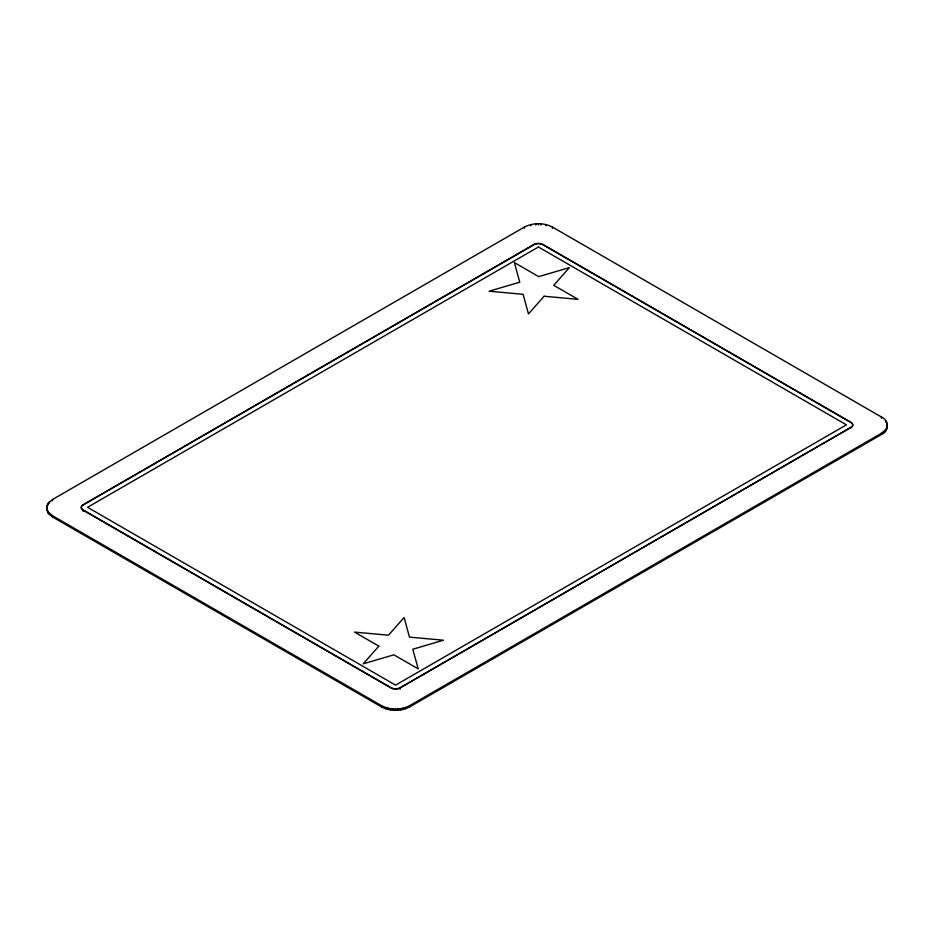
<?xml version="1.0" encoding="UTF-8"?>
<svg xmlns="http://www.w3.org/2000/svg" width="934" height="934" viewBox="0 0 934 934"><rect width="100%" height="100%" fill="white"/><g stroke="black" fill="none" stroke-linecap="round" stroke-linejoin="round"><path stroke-width="1.4" d="M46.7 507.617L48.218 503.228L52.526 499.503L524.359 227.09C532.987 222.584 543.857 222.584 552.484 227.09L881.474 417.031C889.086 420.09 889.11 431.438 881.474 434.497L409.641 706.91C401.013 711.416 390.143 711.416 381.516 706.91L52.526 516.969L48.218 513.245L46.7 507.617L46.875 510.349M46.7 508.855L46.875 506.123M887.125 427.877L887.3 425.145L887.3 426.383M46.875 509.112L48.218 512.007L52.526 515.731L381.516 705.672C390.143 710.179 401.013 710.179 409.641 705.672L881.474 433.259L885.782 429.535L887.125 426.64M83.103 504.734L533.956 244.428A6.316 3.643 0 0 1 542.888 244.428L850.897 422.261A6.316 3.643 0 0 1 850.897 427.41L400.044 688.031A6.316 3.643 0 0 1 391.113 688.031L83.103 510.197A6.316 3.643 0 0 1 83.103 505.037L83.103 504.734A6.316 3.643 0 0 0 83.103 509.882L83.103 511.435M83.103 505.037L533.956 244.743A6.316 3.643 0 0 1 542.888 244.743L850.897 422.565A6.316 3.643 0 0 1 851.901 423.324M83.103 509.882L391.113 687.716A6.316 3.643 0 0 0 400.044 687.716L850.897 427.41M887.125 423.651L887.125 424.888M886.623 422.18L886.623 423.417L885.782 420.755M886.623 428.122L886.623 429.36M885.782 429.535L885.782 430.772M884.638 430.889L884.638 432.127M881.474 417.031L881.474 418.269M881.474 433.259L881.474 434.497M552.484 227.09L552.484 228.328M546.028 224.592L546.028 225.83M541.019 223.821L541.019 225.059M538.428 223.728L538.428 224.966M535.824 223.821L535.824 225.059M530.816 224.592L530.816 225.83M524.359 227.09L524.359 228.328M409.641 705.672L409.641 706.91M405.519 707.505L405.519 708.743M403.184 708.17L403.184 709.408M400.721 708.649L400.721 709.887M400.067 687.693L400.044 689.257M398.176 708.941L398.176 710.179M395.572 709.034L395.572 710.272M392.981 708.941L392.981 710.179M390.435 708.649L390.435 709.887M387.972 708.17L387.972 709.408M385.637 707.505L385.637 708.743M381.516 705.672L381.516 706.91M52.526 499.503L52.526 500.741M52.526 515.731L52.526 516.969M49.362 501.873L49.362 503.111M49.362 513.361L49.362 514.599M48.218 503.228L47.377 505.878L47.377 504.64M48.218 512.007L48.218 513.245M47.377 510.583L47.377 511.82M852.532 424.199A6.316 3.643 0 0 1 850.897 427.725M544.09 296.241L528.469 313.929L523.087 294.315L489.112 291.21L519.759 282.196L514.389 262.582L538.708 276.627L569.355 267.614L553.734 285.302L578.053 299.347L544.09 296.241M378.842 646.141L363.221 663.829L393.868 654.816L418.187 668.861L412.805 649.247L443.452 640.222L409.477 637.116L404.107 617.502L388.486 635.202L354.511 632.096L378.842 646.141M538.428 247.008L87.562 507.302L395.572 685.136L846.438 424.842L538.428 247.008"/></g></svg>
